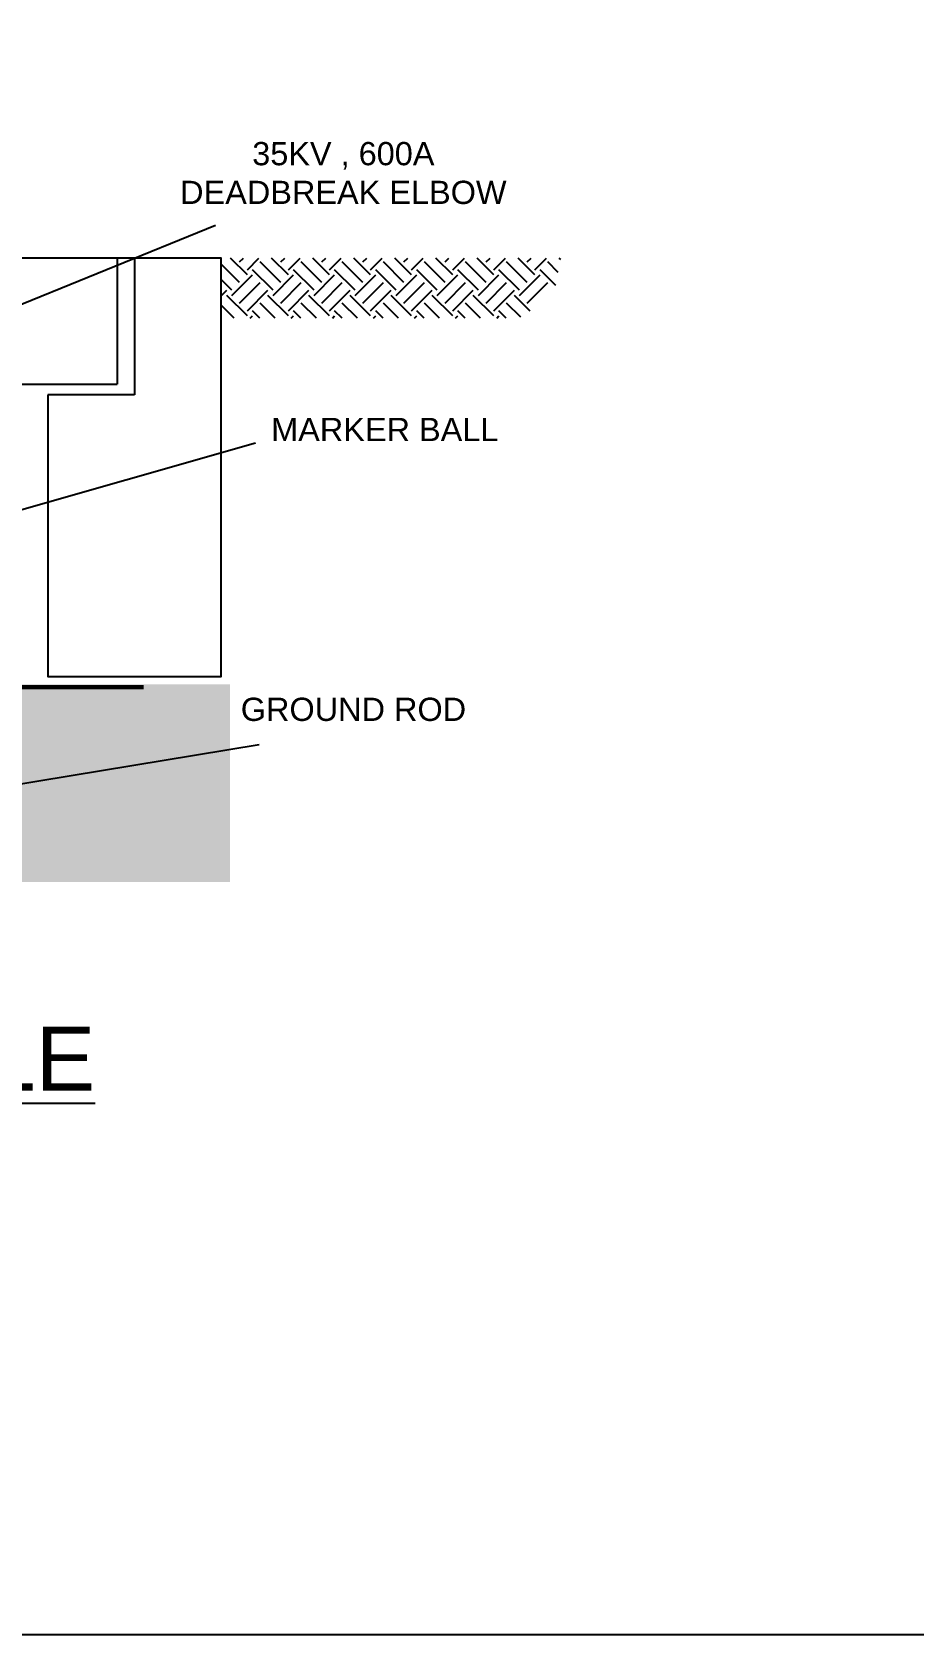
# Model space of a CAD drawing. Header units: feet. Extents: x -689 to 1837, y -511 to 1546.
# Drawn here: x 1648.6 to 1724.5, y 0 to 138 of the extents above; entities that cross this region are included whole.
import ezdxf

# ---------------------------------------------------------------- set-up
doc = ezdxf.new("R2010")
doc.units = ezdxf.units.FT
doc.header["$MEASUREMENT"] = 0
for name, color, linetype in [('CABLE', 2, 'Continuous'), ('EQUIPMENT', 6, 'Continuous'), ('G-ANNO-TEXT', 1, 'Continuous'), ('SOIL', 254, 'Continuous'), ('X-SES2-TREN_SECT$0$G-TEXT', 7, 'Continuous')]:
    doc.layers.add(name, color=color, linetype=linetype)
doc.layers.add('G-NPLT', color=67, linetype='Continuous', plot=False)
doc.styles.add('NEI-A', font='arial.ttf')

msp = doc.modelspace()

# ---------------------------------------------------------------- hatches: boundary and pattern name
at = {"layer": 'SOIL'}
h = msp.add_hatch(dxfattribs=at)
h.set_pattern_fill('EARTH', color=256, scale=10, angle=45)
h.set_pattern_definition([(45, (1030.731163000688, -391.6164658367634), (0, 3.535533905932738), [2.5, -2.5]), (45, (1030.068250393495, -390.9535532291047), (0, 3.535533905932738), [2.5, -2.5]), (45, (1029.405337786302, -390.2906406219117), (0, 3.535533905932738), [2.5, -2.5]), (135, (1029.405337786302, -389.8486988837831), (-3.535533905932738, 2.220446049250313e-16), [2.5, -2.5]), (135, (1030.068250393495, -389.1857862761244), (-3.535533905932738, 2.220446049250313e-16), [2.5, -2.5]), (135, (1030.731163000688, -388.5228736689314), (-3.535533905932738, 2.220446049250313e-16), [2.5, -2.5])])
h.paths.add_polyline_path([(1664.884451380931, 118.5054616141133), (1664.884451380931, 113.3305188184604), (1690.568737883121, 113.3305188184604), (1692.466160045937, 114.6274918229319), (1693.671863073483, 116.1232191678137), (1694.129188491963, 118.5054616141133)])
h = msp.add_hatch(dxfattribs=at)
h.set_pattern_fill('AR-SAND', color=256)
h.set_pattern_definition([(37.50000000000001, (-6081183.643218096, -2152471.534689651), (-0.06299335810960816, 1.926823769013159), [0, -1.52, 0, -1.7, 0, -1.625]), (7.499999999999999, (-6081183.643218096, -2152471.534689651), (1.769776705267727, 2.82214606522974), [0, -0.82, 0, -1.37, 0, -0.525]), (327.5, (-6081184.873218097, -2152471.534689651), (3.114141861751495, 0.005659053536964942), [0, -0.5, 0, -1.8, 0, -2.35]), (317.5, (-6081184.873218097, -2152471.534689651), (3.006126604572294, 0.8776755649342494), [0, -0.25, 0, -1.18, 0, -1.35])])
h.paths.add_polyline_path([(1665.649692127481, 81.80994668370113), (1538.843937871046, 81.80994668370113), (1538.843937871046, 64.8047313685529), (1665.649692127481, 64.8047313685529)])

# ---------------------------------------------------------------- linework, layer by layer
at = {"layer": 'CABLE', "const_width": 0.3821400000000001}
msp.add_lwpolyline([(1548.03482739348, 81.57665714714676), (1658.213872811757, 81.57665714714676)], dxfattribs=at)
at = {"layer": 'EQUIPMENT'}
for p, q in [((1655.933507424779, 118.5054616141133), (1655.933507424779, 107.6441477197222)), ((1657.425331418402, 118.5054616141133), (1657.425331418402, 106.7243711077608)), ((1548.79299789574, 107.6441477197222), (1655.933507424779, 107.6441477197222)), ((1657.425331418402, 106.7243711077608), (1649.966211457737, 106.7243711077608))]:
    msp.add_line(p, q, dxfattribs=at)
at = {"layer": 'EQUIPMENT', "flags": 128}
msp.add_lwpolyline([(1649.966211457737, 106.7243711077608), (1649.966211457737, 82.48133137682453), (1664.884451380931, 82.48133137682453), (1664.884451380931, 118.5054616141133), (1539.842053939588, 118.5054616141133), (1539.471386815421, 82.48133137682453), (1554.624050527811, 82.48133137682453), (1554.760293866508, 106.7772408616729)], dxfattribs=at)
at = {"layer": 'G-NPLT'}
msp.add_lwpolyline([(1341.035917700682, 328.0000003377844), (1837.035918957311, 328.0000003377844), (1837.035918957311, 0), (1341.035917700682, 0)], close=True, dxfattribs=at)
at = {"layer": 'X-SES2-TREN_SECT$0$G-TEXT'}
for p, q in [((1664.391380907968, 121.3175970129669), (1612.596195569262, 100.1884822468273)), ((1667.817643132061, 102.5700104306452), (1617.959949463606, 88.35127674043179)), ((1668.156858636998, 76.62142613250762), (1646.387772721238, 73.02122130338103))]:
    msp.add_line(p, q, dxfattribs=at)

# ---------------------------------------------------------------- texts
at = {"layer": 'G-ANNO-TEXT', "insert": (1600.260431974195, 46.77340484643355), "char_height": 3, "attachment_point": 5, "style": 'NEI-A'}
msp.add_mtext_dynamic_manual_height_columns('{\\H1.83333x;\\LTRAFFIC RATED HAND HOLE\\P\\Fsimplex|c0;\\H0.36364x;\\W0.8;\\l\\C7;SCALE: NTS}', width=152.1195845589201, gutter_width=6.5625, heights=[15.62911991709559], dxfattribs=at)
at = {"layer": 'X-SES2-TREN_SECT$0$G-TEXT', "char_height": 2, "attachment_point": 5, "style": 'NEI-A'}
for s, width, insert in [('35KV , 600A DEADBREAK ELBOW', 29.42824363888576, (1675.392330598086, 125.8085736744106)), ('MARKER BALL', 20.56507988081648, (1678.959316352382, 103.7468516733497)), ('GROUND ROD', 24.84391488535857, (1676.262188762426, 79.65125449327752))]:
    msp.add_mtext_dynamic_manual_height_columns(s, width=width, gutter_width=1.5, heights=[0], dxfattribs=dict(at, insert=insert))

doc.saveas('drawing.dxf')
